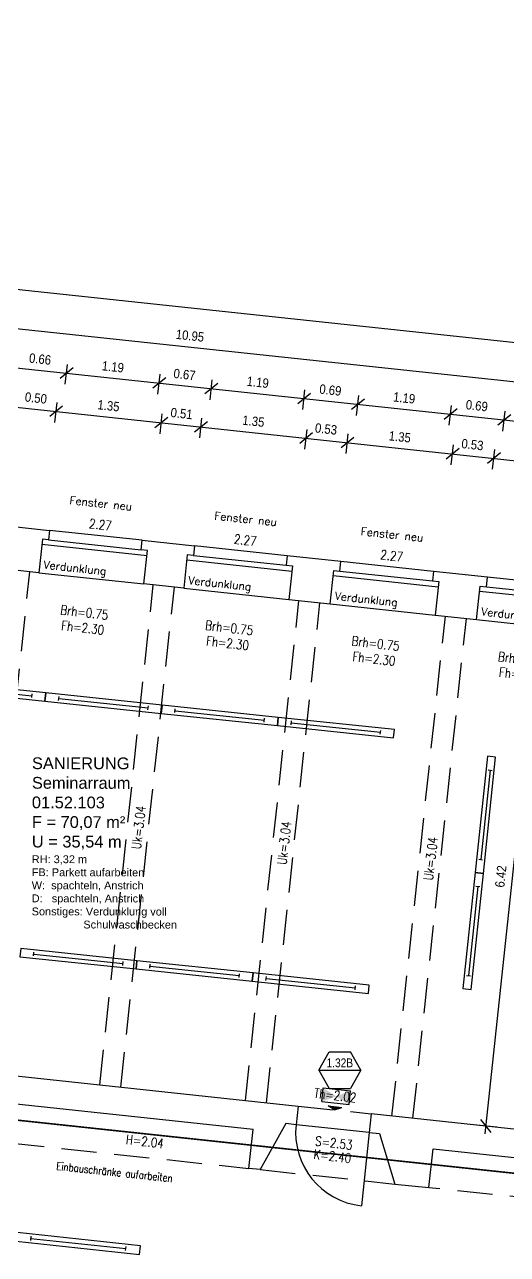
# Model space of a CAD drawing. Header units: metres. Extents: x -1139 to -992, y 249 to 309.
# Drawn here: x -1052.84 to -1046.67, y 282.83 to 298.53 of the extents above; entities that cross this region are included whole.
import ezdxf
from ezdxf.enums import TextEntityAlignment as Align

# ---------------------------------------------------------------- set-up
doc = ezdxf.new("R2010")
doc.units = ezdxf.units.M
doc.header["$LTSCALE"] = 0.03
for name, pattern in [('AUSGEZOGEN', [0]), ('DASHED', [0]), ('DOT', [6, 0, -6]), ('GESTRICHELT', [9, 6, -3]), ('GESTRICHELT2', [4.5, 3, -1.5]), ('STRICHLINIE', [19.05, 12.7, -6.35])]:
    doc.linetypes.add(name, pattern=pattern)
doc.layers.get('0').update_dxf_attribs({"linetype": 'CONTINUOUS'})
for name, color, linetype in [('A_ansicht', 9, 'DASHED'), ('A_bemaßung', 2, 'CONTINUOUS'), ('A_Elektro', 1, 'STRICHLINIE'), ('A_Fenster', 7, 'CONTINUOUS'), ('A_höhen', 3, 'CONTINUOUS'), ('A_NR_TÜR', 1, 'CONTINUOUS'), ('A_räume', 5, 'CONTINUOUS'), ('A_text', 5, 'CONTINUOUS'), ('A_Tuernummern', 1, 'CONTINUOUS'), ('A_TXT-TUER', 1, 'CONTINUOUS'), ('A_türen', 9, 'CONTINUOUS'), ('A_verdeckt', 8, 'GESTRICHELT2'), ('A_wände', 4, 'CONTINUOUS'), ('E__LEUCHTEN', 6, 'AUSGEZOGEN'), ('E__VERSYS', 2, 'AUSGEZOGEN')]:
    doc.layers.add(name, color=color, linetype=linetype)
doc.styles.add('arial-n', font='ARIALN.TTF')
doc.styles.add('BOLDSIMP_FNT', font='TXT', dxfattribs={"height": 1})
doc.styles.add('NORM', font='simplex.shx', dxfattribs={"width": 0.7, "bigfont": 'bigfont.shx'})
doc.styles.add('PITSIMP8', font='PITSIMP8.SHX')
doc.styles.add('SIMPLEX', font='simplex.shx', dxfattribs={"width": 0.8, "height": 0.1})
doc.styles.get("Standard").update_dxf_attribs({"font": 'txt', "height": 1})

# ---------------------------------------------------------------- blocks, each defined once
blk = doc.blocks.new('SLASH1')
at = {"layer": 'A_bemaßung', "color": 2, "linetype": 'Continuous'}
for p, q in [((0.07663, 0.07663), (-0.07319, -0.07319)), ((0, -0.14068), (0, 0.11466))]:
    blk.add_line(p, q, dxfattribs=at)
blk = doc.blocks.new('Tür-Nr')
at = {"layer": 'A_NR_TÜR'}
for p, q in [((-0.057, -108.865), (0.077, -108.632)), ((0.077, -108.632), (0.347, -108.632)), ((0.481, -108.865), (0.347, -108.632)), ((-0.057, -108.865), (0.481, -108.865)), ((-0.057, -108.865), (0.077, -109.098)), ((0.481, -108.865), (0.347, -109.098)), ((0.077, -109.098), (0.347, -109.098))]:
    blk.add_line(p, q, dxfattribs=at)
at = {"layer": 'A_TXT-TUER', "style": 'arial-n', "flags": 4}
blk.add_attdef('TÜR-NR.', text='', height=0.113, dxfattribs=at).set_placement((0.211, -108.772), align=Align.MIDDLE_CENTER)
at = {"layer": 'A_TXT-TUER', "style": 'NORM', "width": 0.7}
for tag, flags, p in [('BRANDSCHUTZ', 4, (0.229, -108.981)), ('ABMESSUNG', 5, (0.214, -109.333)), ('DIN', 5, (0.214, -109.198)), ('MATERIAL', 5, (0.214, -109.467)), ('WANDART', 5, (0.214, -109.601)), ('ZARGE', 5, (0.214, -109.736)), ('SCHLOSS', 5, (0.214, -109.87)), ('BESCHLÄGE', 5, (0.214, -110.005)), ('SONSTIGES', 5, (0.214, -110.139))]:
    blk.add_attdef(tag, text='', height=0.0784, dxfattribs=dict(at, flags=flags)).set_placement(p, align=Align.MIDDLE_CENTER)
blk = doc.blocks.new('A$C3DF83419')
at = {"layer": 'E__VERSYS', "color": 3, "linetype": 'GESTRICHELT', "ltscale": 5, "const_width": 0.02}
blk.add_lwpolyline([(20.853, 16.313), (65.723, 11.515)], dxfattribs=at)
blk = doc.blocks.new('PU1')
at = {"color": 3}
for p, q in [((-119, -55), (-119, 70)), ((-119, 70), (131, 70)), ((131, -55), (131, 70)), ((-119, -55), (131, -55)), ((-56, -87), (69, -87)), ((6, -118), (-56, -87)), ((6, -118), (69, -87))]:
    blk.add_line(p, q, dxfattribs=at)
for points in [[(-119, 70), (-119, -55), (131, -55), (131, 70)], [(69, -87), (-56, -87), (6, -118)]]:
    blk.add_solid(points, dxfattribs=at)
blk = doc.blocks.new('2DEL_458')
for p, q in [((-0.3844, -0.2363), (-0.3844, 0.2363)), ((0.3844, -0.2363), (0.3844, 0.2363)), ((-0.3844, 0), (0.3844, 0))]:
    blk.add_line(p, q)
blk.add_lwpolyline([(-0.5, -0.5), (0.5, -0.5), (0.5, 0.5), (-0.5, 0.5)], close=True)
at = {"style": 'PITSIMP8', "flags": 9}
for tag, p in [('RAUM/GRUPPE', (-0.0298, 0.1593)), ('BEZEICHNUNG', (-0.0298, 0.1793)), ('POS.NR.G-LV', (-0.0298, 0.1393)), ('FABRIKAT', (-0.0298, 0.1193)), ('TYP', (-0.0298, 0.0993)), ('VOLUMENSTROM', (-0.0298, 0.0393)), ('DRUCK/-STUFE', (-0.0298, 0.0193)), ('ANSCHLUSS', (-0.0298, -0.0007)), ('KENNUNG', (-0.0298, 0.0793)), ('LEISTUNG', (-0.0298, 0.0593)), ('TEMPERATUR', (-0.0298, -0.0607)), ('SCHUTZART', (-0.0298, -0.1007)), ('DREHZAHL', (-0.0298, -0.0807)), ('GROESSE', (-0.0298, -0.0207)), ('DN', (-0.0298, -0.0407)), ('SPANNUNG/FREQUENZ', (-0.0298, -0.1207)), ('GEWICHT', (-0.0298, -0.1407)), ('FREI', (-0.0298, -0.1607)), ('FREI', (-0.0298, -0.1807)), ('FREI', (-0.0298, -0.2007))]:
    blk.add_attdef(tag, text='', height=0.01, dxfattribs=at).set_placement(p, align=Align.MIDDLE)

msp = doc.modelspace()

# ---------------------------------------------------------------- linework, layer by layer
at = {"layer": 'A_ansicht', "color": 9, "linetype": 'Continuous'}
for p, q in [((-1051.3348, 291.94814), (-1052.518, 292.07448)), ((-1049.48544, 291.75061), (-1050.66864, 291.87698)), ((-1047.6162, 291.55097), (-1048.79938, 291.67734)), ((-1052.65622, 291.53397), (-1051.31396, 291.39052)), ((-1045.74693, 291.35133), (-1046.93012, 291.47769)), ((-1050.80686, 291.33633), (-1049.4646, 291.19289)), ((-1048.93762, 291.13657), (-1047.59535, 290.99313)), ((-1047.06838, 290.93681), (-1045.72611, 290.79335))]:
    msp.add_line(p, q, dxfattribs=at)
at = {"layer": 'A_bemaßung', "linetype": 'Continuous'}
for p, q in [((-1084.55722, 298.53357), (-1033.4382, 293.07052)), ((-1084.61017, 298.03637), (-1034.24424, 292.65381)), ((-1084.66348, 297.53923), (-1033.54446, 292.07618)), ((-1056.36365, 294.01201), (-1045.27745, 292.82723)), ((-1046.96017, 284.36851), (-1046.25676, 290.95063))]:
    msp.add_line(p, q, dxfattribs=at)
at = {"layer": 'A_Fenster', "color": 10, "linetype": 'Continuous'}
for p, q in [((-1052.53099, 291.95301), (-1051.34779, 291.82656)), ((-1052.61744, 291.89689), (-1051.27516, 291.75344)), ((-1050.76807, 291.69925), (-1049.42582, 291.55579)), ((-1050.68164, 291.75537), (-1049.49845, 291.62892)), ((-1048.89883, 291.49949), (-1047.55656, 291.35603)), ((-1048.8124, 291.55561), (-1047.6292, 291.42916)), ((-1046.94315, 291.35583), (-1045.75997, 291.22939)), ((-1047.02959, 291.29972), (-1045.68732, 291.15627))]:
    msp.add_line(p, q, dxfattribs=at)
at = {"layer": 'A_türen', "linetype": 'Continuous'}
for q in [(-1049.37208, 284.48561), (-1048.5374, 283.45106)]:
    msp.add_line((-1048.43745, 284.38567), q, dxfattribs=at)
msp.add_arc((-1048.43745, 284.38567), 0.93995, 173.896559, 263.895273, dxfattribs=at)
at = {"layer": 'A_verdeckt', "ltscale": 5}
for p, q in [((-1053.45274, 285.16293), (-1052.77056, 291.5462)), ((-1051.8768, 284.99451), (-1051.19463, 291.37777)), ((-1051.60836, 284.96583), (-1050.92619, 291.34909)), ((-1050.01751, 284.79581), (-1049.33533, 291.17908)), ((-1049.74908, 284.76712), (-1049.0669, 291.15039)), ((-1048.14826, 284.59605), (-1047.4661, 290.97931)), ((-1047.87983, 284.56736), (-1047.19765, 290.95062)), ((-1049.34655, 284.72423), (-1048.41193, 284.62435)), ((-1053.03714, 284.25508), (-1049.97479, 283.9278)), ((-1049.83094, 283.91243), (-1048.11086, 283.72851)), ((-1040.82495, 282.94958), (-1047.67552, 283.68168))]:
    msp.add_line(p, q, dxfattribs=at)
at = {"layer": 'A_wände', "linetype": 'Continuous'}
for points in [[(-1052.518, 292.07448), (-1052.53099, 291.95301), (-1052.61053, 291.96151), (-1052.65622, 291.53397), (-1053.15335, 291.5871), (-1053.10766, 292.01464), (-1053.18721, 292.02313), (-1053.17424, 292.14458), (-1052.518, 292.07448)], [(-1050.66864, 291.87698), (-1050.68164, 291.75537), (-1050.76116, 291.76387), (-1050.80686, 291.33633), (-1051.31396, 291.39052), (-1051.26826, 291.81805), (-1051.34779, 291.82656), (-1051.3348, 291.94814), (-1050.66864, 291.87698)], [(-1049.49845, 291.62892), (-1049.4189, 291.62043), (-1049.4646, 291.19289), (-1048.93762, 291.13657), (-1048.89194, 291.5641), (-1048.8124, 291.55561), (-1048.79938, 291.67734), (-1049.48544, 291.75061), (-1049.49845, 291.62892)], [(-1047.54966, 291.42067), (-1047.59535, 290.99313), (-1047.06838, 290.93681), (-1047.0227, 291.36434), (-1046.94315, 291.35583), (-1046.93012, 291.47769), (-1047.6162, 291.55097), (-1047.6292, 291.42916), (-1047.54966, 291.42067)], [(-1053.18926, 285.13478), (-1049.34655, 284.72423), (-1049.37208, 284.48561), (-1049.50132, 284.49944), (-1049.83094, 283.91243), (-1049.97479, 283.92781), (-1049.92162, 284.42496), (-1052.98397, 284.75241)], [(-1046.27904, 284.39629), (-1048.41195, 284.62423), (-1048.43745, 284.38567), (-1048.3082, 284.37185), (-1048.11086, 283.72851), (-1047.67549, 283.68208), (-1047.62232, 284.17921), (-1040.77181, 283.44671)]]:
    msp.add_lwpolyline(points, dxfattribs=at)

# ---------------------------------------------------------------- block references
at = {"layer": 'A_bemaßung', "color": 7}
for p, rotation in [((-1052.30357, 294.08095), 353.8999999999999), ((-1051.12039, 293.9545), 353.8999999999999), ((-1050.45423, 293.88332), 353.8999999999999), ((-1049.27103, 293.75686), 353.8999999999999), ((-1052.43624, 293.59228), 353.8999999999999), ((-1048.58498, 293.68355), 353.8999999999999), ((-1047.4018, 293.5571), 353.8999999999999), ((-1051.09398, 293.44884), 353.8999999999999), ((-1050.58688, 293.39465), 353.8999999999999), ((-1046.71574, 293.48378), 353.8999999999999), ((-1049.24464, 293.2512), 353.8999999999999), ((-1048.71766, 293.19489), 353.8999999999999), ((-1047.37538, 293.05143), 353.8999999999999), ((-1046.84842, 292.99511), 353.8999999999999), ((-1046.94956, 284.46794), 83.9)]:
    msp.add_blockref('SLASH1', p, dxfattribs=dict(at, rotation=rotation))
at = {"layer": 'A_Elektro'}
msp.add_blockref('A$C3DF83419', (-1104.77685, 271.54497), dxfattribs=at)
at = {"layer": 'A_Tuernummern'}
ref = msp.add_blockref('Tür-Nr', (-1049.02492, 394.04815), dxfattribs=at)
ref.add_attrib('TÜR-NR.', '1.32B', dxfattribs={"layer": 'A_TXT-TUER', "height": 0.112896, "style": 'arial-n'}).set_placement((-1048.81357, 285.27581), align=Align.MIDDLE_CENTER)
at = {"layer": 'E__LEUCHTEN', "color": 1, "linetype": 'Continuous', "ltscale": 0.1, "yscale": 0.1053807999999776, "zscale": 1.4913265}
for p, xscale, rotation in [((-1053.31349, 290.02419), 1.491326500000009, 353.9999999999999), ((-1051.83033, 289.8683), 1.491326500000009, 353.9999999999999), ((-1050.34718, 289.71242), 1.491326500000009, 353.9999999999999), ((-1048.86402, 289.55653), 1.491326500000009, 353.9999999999999), ((-1046.95524, 288.44266), 1.491326499999976, 263.999999999991), ((-1047.11113, 286.9595), 1.491326499999976, 263.999999999991), ((-1052.15047, 286.60537), 1.491326500000009, 353.9999999999999), ((-1050.66732, 286.44949), 1.491326500000009, 353.9999999999999), ((-1049.18416, 286.2936), 1.491326500000009, 353.9999999999999)]:
    msp.add_blockref('2DEL_458', p, dxfattribs=dict(at, xscale=xscale, rotation=rotation))
at = {"layer": 'E__LEUCHTEN', "xscale": 0.001400528303903197, "yscale": 0.001400528303747706, "zscale": 0.001400528304, "rotation": 353.6615161737865}
msp.add_blockref('PU1', (-1048.86994, 284.83932), dxfattribs=at)
at = {"layer": 'E__LEUCHTEN', "color": 7, "linetype": 'Continuous', "ltscale": 5, "xscale": 1.584999999999998, "yscale": 0.1120000000000232, "zscale": 1.585, "rotation": 353.8999905678044}
msp.add_blockref('2DEL_458', (-1052.15154, 282.9695), dxfattribs=at)

# ---------------------------------------------------------------- texts
at = {"layer": 'A_bemaßung', "color": 7, "linetype": 'DOT', "style": 'BOLDSIMP_FNT', "width": 0.9}
for s, rotation, p in [('10.95', 353.8, (-1050.91608, 294.4858)), ('0.66', 353.8, (-1052.79, 294.18322)), ('1.19', 353.8, (-1051.86007, 294.08384)), ('0.67', 353.8, (-1050.94562, 293.98612)), ('1.19', 353.8, (-1050.01073, 293.8862)), ('0.50', 353.8, (-1052.84314, 293.68606)), ('0.69', 353.8, (-1049.08378, 293.78714)), ('1.19', 353.8, (-1048.14149, 293.68644)), ('1.35', 353.8, (-1051.91576, 293.58694)), ('0.69', 353.8, (-1047.21453, 293.58737)), ('0.51', 353.8, (-1050.98342, 293.4873)), ('1.35', 353.8, (-1050.06641, 293.38931)), ('0.53', 353.8, (-1049.13946, 293.29024)), ('1.35', 353.8, (-1048.19716, 293.18954)), ('0.53', 353.8, (-1047.27021, 293.09048)), ('6.42', 83.8, (-1046.67897, 287.5061))]:
    msp.add_text(s, height=0.12, rotation=rotation, dxfattribs=at).set_placement(p, align=Align.BOTTOM_LEFT)
at = {"layer": 'A_höhen', "linetype": 'Continuous', "style": 'SIMPLEX', "width": 0.8}
for s, rotation, p in [('2.27', 353.4, (-1051.8697, 292.14832)), ('2.27', 353.4, (-1050.02035, 291.95067)), ('2.27', 353.4, (-1048.1511, 291.75091)), ('Brh=0.75', 353.4, (-1052.0745, 291.02821)), ('Fh=2.30', 353.4, (-1052.09538, 290.83279)), ('Brh=0.75', 353.4, (-1050.22515, 290.83057)), ('Fh=2.30', 353.4, (-1050.24603, 290.63516)), ('Brh=0.75', 353.4, (-1048.3559, 290.6308)), ('Fh=2.30', 353.4, (-1048.37679, 290.4354)), ('Brh=0.75', 353.4, (-1046.48666, 290.43104)), ('Fh=2.30', 353.4, (-1046.50756, 290.23563)), ('Uk=3.04', 83.4, (-1051.38248, 288.28127)), ('Uk=3.04', 83.4, (-1049.52319, 288.08258)), ('Uk=3.04', 83.4, (-1047.65394, 287.88281)), ('Th=2.02', 353.4, (-1048.8719, 284.8605)), ('H=2.04', 353.4, (-1051.30273, 284.27236)), ('S=2.53', 353.4, (-1048.88968, 284.25249)), ('K=2.40', 353.4, (-1048.90775, 284.08347))]:
    msp.add_text(s, height=0.12, rotation=rotation, dxfattribs=at).set_placement(p, align=Align.MIDDLE_CENTER)
at = {"layer": 'A_räume', "linetype": 'Continuous', "insert": (-1052.74394, 289.17666), "char_height": 0.15, "width": 6.6459, "attachment_point": 1, "rotation": 359.900634}
msp.add_mtext('\\fArial|b0|i0|c0|p34;SANIERUNG \\PSeminarraum\\P01.52.103\\PF = 70,07 m²\\PU = 35,54 m\\P\\H0.1;RH: 3,32 m\\PFB: Parkett aufarbeiten\\PW:  spachteln, Anstrich\\PD:   spachteln, Anstrich\\PSonstiges: Verdunklung voll\\P                 Schulwaschbecken', dxfattribs=at)
at = {"layer": 'A_text', "linetype": 'Continuous', "char_height": 0.1, "width": 1.1421, "attachment_point": 1}
for s, insert, rotation in [('{\\Fsimplex.shx;Fenster neu}', (-1052.25786, 292.51038), 354), ('{\\Fsimplex.shx;Fenster neu}', (-1050.4085, 292.31288), 354), ('{\\Fsimplex.shx;Fenster neu}', (-1048.53924, 292.11324), 354), ('{\\Fsimplex.shx;Verdunklung}', (-1052.58922, 291.68813), 353.899846), ('{\\Fsimplex.shx;Verdunklung}', (-1050.73997, 291.4895), 353.899846), ('{\\Fsimplex.shx;Verdunklung}', (-1048.87073, 291.28961), 353.899846), ('{\\Fsimplex.shx;Verdunklung}', (-1047.00149, 291.0898), 353.899846)]:
    msp.add_mtext(s, dxfattribs=dict(at, insert=insert, rotation=rotation))
at = {"layer": 'A_text', "linetype": 'Continuous', "insert": (-1052.42607, 284.00997), "char_height": 0.1, "width": 2.064183, "attachment_point": 1, "rotation": 353.900707, "style": 'SIMPLEX'}
msp.add_mtext('{\\Fsimplex.shx;Einbauschränke aufarbeiten}', dxfattribs=at)

doc.saveas('drawing.dxf')
